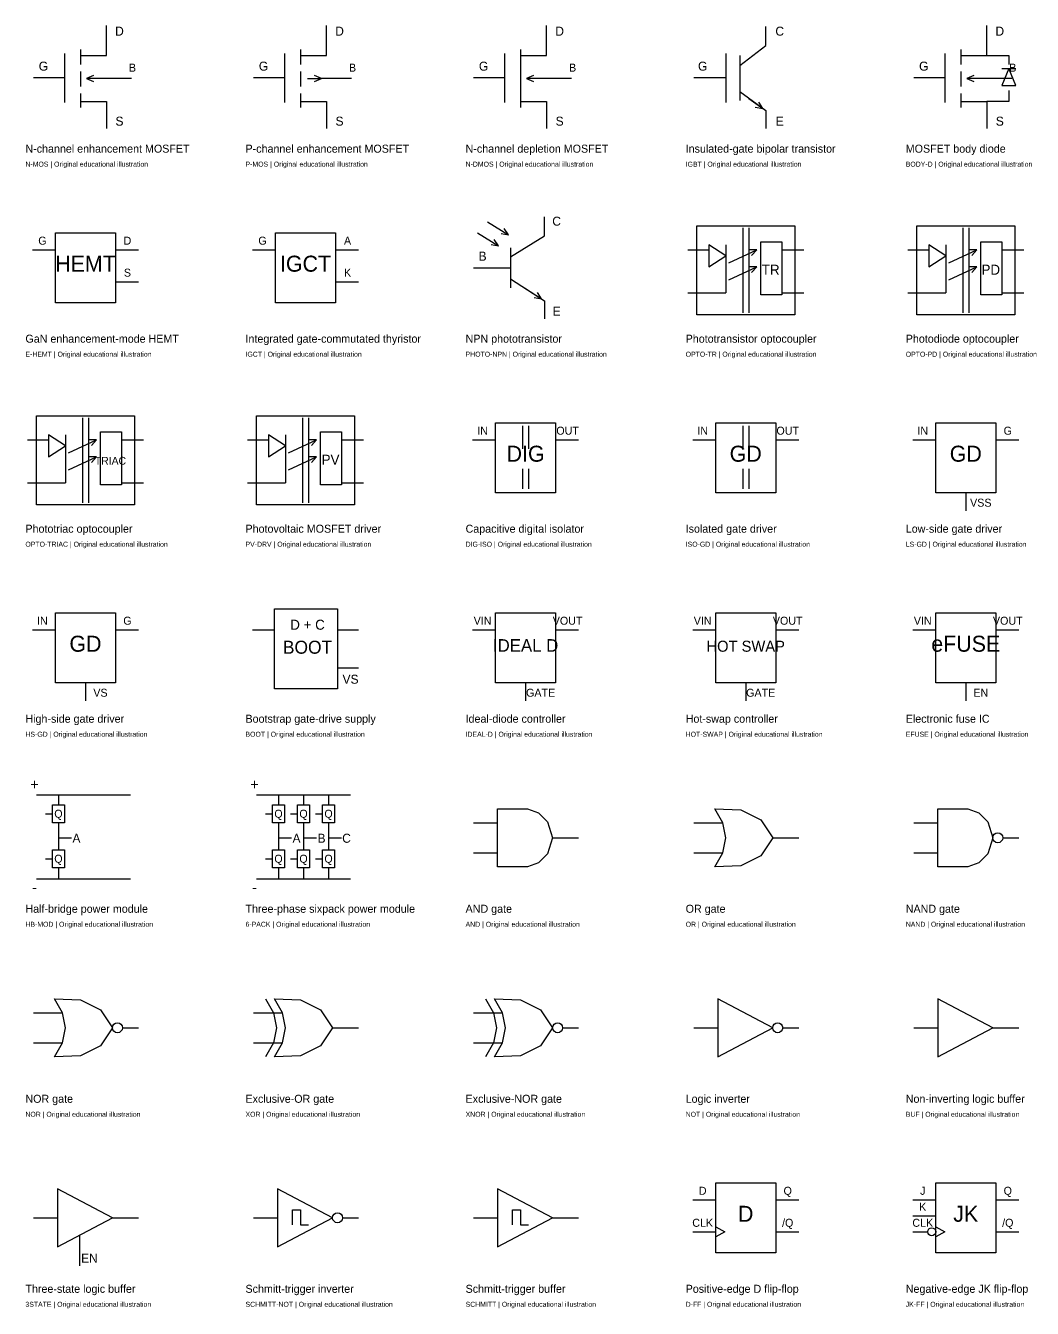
# Model space of a CAD drawing. Extents: x -25 to 1140, y -41451 to 113.
# Drawn here: x 0 to 1007, y -38791 to -37508 of the extents above; entities that cross this region are included whole.
import ezdxf
from ezdxf.enums import TextEntityAlignment as Align

# ---------------------------------------------------------------- set-up
doc = ezdxf.new("R2010")
doc.units = 0
doc.layers.add('REFERENCE', color=7, linetype='CONTINUOUS')

# ---------------------------------------------------------------- blocks, each defined once
blk = doc.blocks.new('REF_N_CHANNEL_ENHANCEMENT_MOSFET')
at = {"layer": 'REFERENCE'}
for p, q in [((81, 82), (81, 112)), ((39, 84), (39, 35)), ((55, 88), (55, 73)), ((55, 82), (81, 82)), ((55, 66), (55, 51)), ((8, 60), (39, 60)), ((68, 62), (61, 59)), ((77, 59), (61, 59)), ((61, 59), (68, 56)), ((106, 59), (73, 59)), ((55, 44), (55, 30)), ((55, 36), (81, 36)), ((81, 36), (81, 9))]:
    blk.add_line(p, q, dxfattribs=at)
for s, height, p in [('D', 9, (94, 102)), ('G', 9, (18, 67)), ('B', 8, (107, 66)), ('S', 9, (94, 12))]:
    blk.add_text(s, height=height, dxfattribs=at).set_placement(p, align=Align.CENTER)
blk = doc.blocks.new('REF_P_CHANNEL_ENHANCEMENT_MOSFET')
at = {"layer": 'REFERENCE'}
for p, q in [((81, 82), (81, 112)), ((39, 84), (39, 35)), ((55, 88), (55, 73)), ((55, 82), (81, 82)), ((55, 66), (55, 51)), ((8, 60), (39, 60)), ((62, 59), (76, 59)), ((76, 59), (69, 62)), ((69, 56), (76, 59)), ((106, 59), (73, 59)), ((55, 44), (55, 30)), ((55, 36), (81, 36)), ((81, 36), (81, 9))]:
    blk.add_line(p, q, dxfattribs=at)
for s, height, p in [('D', 9, (94, 102)), ('G', 9, (18, 67)), ('B', 8, (107, 66)), ('S', 9, (94, 12))]:
    blk.add_text(s, height=height, dxfattribs=at).set_placement(p, align=Align.CENTER)
blk = doc.blocks.new('REF_N_CHANNEL_DEPLETION_MOSFET')
at = {"layer": 'REFERENCE'}
for p, q in [((81, 82), (81, 112)), ((39, 84), (39, 35)), ((55, 88), (55, 30)), ((55, 82), (81, 82)), ((8, 60), (39, 60)), ((68, 62), (61, 59)), ((77, 59), (61, 59)), ((61, 59), (68, 56)), ((106, 59), (73, 59)), ((55, 36), (81, 36)), ((81, 36), (81, 9))]:
    blk.add_line(p, q, dxfattribs=at)
for s, height, p in [('D', 9, (94, 102)), ('G', 9, (18, 67)), ('B', 8, (107, 66)), ('S', 9, (94, 12))]:
    blk.add_text(s, height=height, dxfattribs=at).set_placement(p, align=Align.CENTER)
blk = doc.blocks.new('REF_INSULATED_GATE_BIPOLAR_TRANSISTOR')
at = {"layer": 'REFERENCE'}
for p, q in [((80, 92), (80, 111)), ((54, 72), (80, 92)), ((40, 84), (40, 35)), ((54, 82), (54, 37)), ((8, 60), (40, 60)), ((54, 46), (80, 27)), ((63, 39), (77, 29)), ((69.6, 30.6), (77, 29)), ((77, 29), (73, 35.5)), ((80, 27), (80, 9))]:
    blk.add_line(p, q, dxfattribs=at)
for s, p in [('C', (94, 102)), ('G', (17, 67)), ('E', (94, 12))]:
    blk.add_text(s, height=9, dxfattribs=at).set_placement(p, align=Align.CENTER)
blk = doc.blocks.new('REF_MOSFET_BODY_DIODE')
at = {"layer": 'REFERENCE'}
for p, q in [((81, 82), (81, 112)), ((39, 84), (39, 35)), ((55, 88), (55, 73)), ((55, 82), (81, 82)), ((81, 82), (103, 82)), ((103, 82), (103, 73)), ((55, 66), (55, 51)), ((103, 69), (96, 52)), ((96, 69), (110, 69)), ((110, 52), (103, 69)), ((8, 60), (39, 60)), ((68, 62), (61, 59)), ((77, 59), (61, 59)), ((61, 59), (68, 56)), ((106, 59), (73, 59)), ((96, 52), (110, 52)), ((55, 44), (55, 30)), ((103, 47), (103, 36)), ((55, 36), (81, 36)), ((81, 36), (81, 9)), ((103, 36), (81, 36))]:
    blk.add_line(p, q, dxfattribs=at)
for s, height, p in [('D', 9, (94, 102)), ('G', 9, (18, 67)), ('B', 8, (107, 66)), ('S', 9, (94, 12))]:
    blk.add_text(s, height=height, dxfattribs=at).set_placement(p, align=Align.CENTER)
blk = doc.blocks.new('REF_GAN_ENHANCEMENT_HEMT')
at = {"layer": 'REFERENCE'}
for p, q in [((30, 95), (90, 95)), ((30, 25), (30, 95)), ((90, 95), (90, 25)), ((7, 78), (30, 78)), ((90, 78), (113, 78)), ((90, 46), (113, 46)), ((90, 25), (30, 25))]:
    blk.add_line(p, q, dxfattribs=at)
for s, height, p in [('G', 8, (17, 83)), ('D', 8, (102, 83)), ('HEMT', 16, (60, 56)), ('S', 8, (102, 51))]:
    blk.add_text(s, height=height, dxfattribs=at).set_placement(p, align=Align.CENTER)
blk = doc.blocks.new('REF_INTEGRATED_GATE_COMMUTATED_THYRISTOR')
at = {"layer": 'REFERENCE'}
for p, q in [((30, 95), (90, 95)), ((30, 25), (30, 95)), ((90, 95), (90, 25)), ((7, 78), (30, 78)), ((90, 78), (113, 78)), ((90, 46), (113, 46)), ((90, 25), (30, 25))]:
    blk.add_line(p, q, dxfattribs=at)
for s, height, p in [('G', 8, (17, 83)), ('A', 8, (102, 83)), ('IGCT', 16, (60, 56)), ('K', 8, (102, 51))]:
    blk.add_text(s, height=height, dxfattribs=at).set_placement(p, align=Align.CENTER)
blk = doc.blocks.new('REF_NPN_PHOTOTRANSISTOR')
at = {"layer": 'REFERENCE'}
for p, q in [((22, 106), (43, 93)), ((79, 92), (79, 111)), ((12, 95), (33, 82)), ((35.5, 94.1), (43, 93)), ((43, 93), (38.6, 99.2)), ((45, 71), (79, 92)), ((25.5, 83.1), (33, 82)), ((33, 82), (28.6, 88.2)), ((45, 80), (45, 40)), ((8, 60), (45, 60)), ((45, 49), (79, 27)), ((59, 40), (76, 29)), ((68.5, 30.3), (76, 29)), ((76, 29), (71.8, 35.3)), ((79, 27), (79, 9))]:
    blk.add_line(p, q, dxfattribs=at)
for s, p in [('C', (91, 102)), ('B', (17, 67)), ('E', (91, 12))]:
    blk.add_text(s, height=9, dxfattribs=at).set_placement(p, align=Align.CENTER)
blk = doc.blocks.new('REF_PHOTOTRANSISTOR_OPTOCOUPLER')
at = {"layer": 'REFERENCE'}
for p, q in [((11, 102), (109, 102)), ((11, 13), (11, 102)), ((57, 100), (57, 15)), ((63, 100), (63, 15)), ((109, 102), (109, 13)), ((2, 78), (20, 78)), ((20, 78), (23, 78)), ((23, 83), (23, 61)), ((40, 72), (23, 83)), ((40, 83), (40, 61)), ((43, 65), (71, 78)), ((71, 78), (63.4, 77.8)), ((65.9, 72.3), (71, 78)), ((75, 86), (96, 86)), ((75, 33), (75, 86)), ((96, 86), (96, 33)), ((96, 78), (118, 78)), ((23, 61), (40, 72)), ((40, 61), (40, 35)), ((43, 48), (71, 61)), ((71, 61), (63.4, 60.8)), ((65.9, 55.3), (71, 61)), ((2, 35), (20, 35)), ((2, 35), (40, 35)), ((96, 33), (75, 33)), ((96, 35), (118, 35)), ((109, 13), (11, 13))]:
    blk.add_line(p, q, dxfattribs=at)
blk.add_text('TR', height=10, dxfattribs=at).set_placement((85, 53), align=Align.CENTER)
blk = doc.blocks.new('REF_PHOTODIODE_OPTOCOUPLER')
at = {"layer": 'REFERENCE'}
for p, q in [((11, 102), (109, 102)), ((11, 13), (11, 102)), ((57, 100), (57, 15)), ((63, 100), (63, 15)), ((109, 102), (109, 13)), ((2, 78), (20, 78)), ((20, 78), (23, 78)), ((23, 83), (23, 61)), ((40, 72), (23, 83)), ((40, 83), (40, 61)), ((43, 65), (71, 78)), ((71, 78), (63.4, 77.8)), ((65.9, 72.3), (71, 78)), ((75, 86), (96, 86)), ((75, 33), (75, 86)), ((96, 86), (96, 33)), ((96, 78), (118, 78)), ((23, 61), (40, 72)), ((40, 61), (40, 35)), ((43, 48), (71, 61)), ((71, 61), (63.4, 60.8)), ((65.9, 55.3), (71, 61)), ((2, 35), (20, 35)), ((2, 35), (40, 35)), ((96, 33), (75, 33)), ((96, 35), (118, 35)), ((109, 13), (11, 13))]:
    blk.add_line(p, q, dxfattribs=at)
blk.add_text('PD', height=10, dxfattribs=at).set_placement((85, 53), align=Align.CENTER)
blk = doc.blocks.new('REF_PHOTOTRIAC_OPTOCOUPLER')
at = {"layer": 'REFERENCE'}
for p, q in [((11, 102), (109, 102)), ((11, 13), (11, 102)), ((57, 100), (57, 15)), ((63, 100), (63, 15)), ((109, 102), (109, 13)), ((2, 78), (20, 78)), ((20, 78), (23, 78)), ((23, 83), (23, 61)), ((40, 72), (23, 83)), ((40, 83), (40, 61)), ((43, 65), (71, 78)), ((71, 78), (63.4, 77.8)), ((65.9, 72.3), (71, 78)), ((75, 86), (96, 86)), ((75, 33), (75, 86)), ((96, 86), (96, 33)), ((96, 78), (118, 78)), ((23, 61), (40, 72)), ((40, 61), (40, 35)), ((43, 48), (71, 61)), ((71, 61), (63.4, 60.8)), ((65.9, 55.3), (71, 61)), ((2, 35), (20, 35)), ((2, 35), (40, 35)), ((96, 33), (75, 33)), ((96, 35), (118, 35)), ((109, 13), (11, 13))]:
    blk.add_line(p, q, dxfattribs=at)
blk.add_text('TRIAC', height=7.8, dxfattribs=at).set_placement((85, 53), align=Align.CENTER)
blk = doc.blocks.new('REF_PHOTOVOLTAIC_MOSFET_DRIVER')
at = {"layer": 'REFERENCE'}
for p, q in [((11, 102), (109, 102)), ((11, 13), (11, 102)), ((57, 100), (57, 15)), ((63, 100), (63, 15)), ((109, 102), (109, 13)), ((2, 78), (20, 78)), ((20, 78), (23, 78)), ((23, 83), (23, 61)), ((40, 72), (23, 83)), ((40, 83), (40, 61)), ((43, 65), (71, 78)), ((71, 78), (63.4, 77.8)), ((65.9, 72.3), (71, 78)), ((75, 86), (96, 86)), ((75, 33), (75, 86)), ((96, 86), (96, 33)), ((96, 78), (118, 78)), ((23, 61), (40, 72)), ((40, 61), (40, 35)), ((43, 48), (71, 61)), ((71, 61), (63.4, 60.8)), ((65.9, 55.3), (71, 61)), ((2, 35), (20, 35)), ((2, 35), (40, 35)), ((96, 33), (75, 33)), ((96, 35), (118, 35)), ((109, 13), (11, 13))]:
    blk.add_line(p, q, dxfattribs=at)
blk.add_text('PV', height=10, dxfattribs=at).set_placement((85, 53), align=Align.CENTER)
blk = doc.blocks.new('REF_CAPACITIVE_DIGITAL_ISOLATOR')
at = {"layer": 'REFERENCE'}
for p, q in [((30, 95), (90, 95)), ((30, 25), (30, 95)), ((57, 92), (57, 69)), ((63, 92), (63, 69)), ((90, 95), (90, 25)), ((7, 78), (30, 78)), ((90, 78), (113, 78)), ((57, 49), (57, 29)), ((63, 49), (63, 29)), ((90, 25), (30, 25))]:
    blk.add_line(p, q, dxfattribs=at)
for s, height, p in [('IN', 8, (17, 83)), ('OUT', 8, (102, 83)), ('DIG', 16, (60, 56))]:
    blk.add_text(s, height=height, dxfattribs=at).set_placement(p, align=Align.CENTER)
blk = doc.blocks.new('REF_ISOLATED_GATE_DRIVER')
at = {"layer": 'REFERENCE'}
for p, q in [((30, 95), (90, 95)), ((30, 25), (30, 95)), ((57, 92), (57, 69)), ((63, 92), (63, 69)), ((90, 95), (90, 25)), ((7, 78), (30, 78)), ((90, 78), (113, 78)), ((57, 49), (57, 29)), ((63, 49), (63, 29)), ((90, 25), (30, 25))]:
    blk.add_line(p, q, dxfattribs=at)
for s, height, p in [('IN', 8, (17, 83)), ('OUT', 8, (102, 83)), ('GD', 16, (60, 56))]:
    blk.add_text(s, height=height, dxfattribs=at).set_placement(p, align=Align.CENTER)
blk = doc.blocks.new('REF_LOW_SIDE_GATE_DRIVER')
at = {"layer": 'REFERENCE'}
for p, q in [((30, 95), (90, 95)), ((30, 25), (30, 95)), ((90, 95), (90, 25)), ((7, 78), (30, 78)), ((90, 78), (113, 78)), ((90, 25), (30, 25)), ((60, 25), (60, 7))]:
    blk.add_line(p, q, dxfattribs=at)
for s, height, p in [('IN', 8, (17, 83)), ('G', 8, (102, 83)), ('GD', 16, (60, 56)), ('VSS', 8, (75, 11))]:
    blk.add_text(s, height=height, dxfattribs=at).set_placement(p, align=Align.CENTER)
blk = doc.blocks.new('REF_HIGH_SIDE_GATE_DRIVER')
at = {"layer": 'REFERENCE'}
for p, q in [((30, 95), (90, 95)), ((30, 25), (30, 95)), ((90, 95), (90, 25)), ((7, 78), (30, 78)), ((90, 78), (113, 78)), ((90, 25), (30, 25)), ((60, 25), (60, 7))]:
    blk.add_line(p, q, dxfattribs=at)
for s, height, p in [('IN', 8, (17, 83)), ('G', 8, (102, 83)), ('GD', 16, (60, 56)), ('VS', 8, (75, 11))]:
    blk.add_text(s, height=height, dxfattribs=at).set_placement(p, align=Align.CENTER)
blk = doc.blocks.new('REF_BOOTSTRAP_GATE_SUPPLY')
at = {"layer": 'REFERENCE'}
for p, q in [((29, 99), (92, 99)), ((29, 19), (29, 99)), ((92, 99), (92, 19)), ((7, 78), (29, 78)), ((92, 78), (113, 78)), ((92, 40), (113, 40)), ((92, 19), (29, 19))]:
    blk.add_line(p, q, dxfattribs=at)
for s, height, p in [('D + C', 10, (62, 78)), ('BOOT', 13, (62, 54)), ('VS', 9, (105, 24))]:
    blk.add_text(s, height=height, dxfattribs=at).set_placement(p, align=Align.CENTER)
blk = doc.blocks.new('REF_IDEAL_DIODE_CONTROLLER')
at = {"layer": 'REFERENCE'}
for p, q in [((30, 95), (90, 95)), ((30, 25), (30, 95)), ((90, 95), (90, 25)), ((7, 78), (30, 78)), ((90, 78), (113, 78)), ((90, 25), (30, 25)), ((60, 25), (60, 7))]:
    blk.add_line(p, q, dxfattribs=at)
for s, height, p in [('VIN', 8, (17, 83)), ('VOUT', 8, (102, 83)), ('IDEAL D', 12.57, (60, 56)), ('GATE', 8, (75, 11))]:
    blk.add_text(s, height=height, dxfattribs=at).set_placement(p, align=Align.CENTER)
blk = doc.blocks.new('REF_HOT_SWAP_CONTROLLER')
at = {"layer": 'REFERENCE'}
for p, q in [((30, 95), (90, 95)), ((30, 25), (30, 95)), ((90, 95), (90, 25)), ((7, 78), (30, 78)), ((90, 78), (113, 78)), ((90, 25), (30, 25)), ((60, 25), (60, 7))]:
    blk.add_line(p, q, dxfattribs=at)
for s, height, p in [('VIN', 8, (17, 83)), ('VOUT', 8, (102, 83)), ('HOT SWAP', 11, (60, 56)), ('GATE', 8, (75, 11))]:
    blk.add_text(s, height=height, dxfattribs=at).set_placement(p, align=Align.CENTER)
blk = doc.blocks.new('REF_ELECTRONIC_FUSE_IC')
at = {"layer": 'REFERENCE'}
for p, q in [((30, 95), (90, 95)), ((30, 25), (30, 95)), ((90, 95), (90, 25)), ((7, 78), (30, 78)), ((90, 78), (113, 78)), ((90, 25), (30, 25)), ((60, 25), (60, 7))]:
    blk.add_line(p, q, dxfattribs=at)
for s, height, p in [('VIN', 8, (17, 83)), ('VOUT', 8, (102, 83)), ('eFUSE', 16, (60, 56)), ('EN', 8, (75, 11))]:
    blk.add_text(s, height=height, dxfattribs=at).set_placement(p, align=Align.CENTER)
blk = doc.blocks.new('REF_HALF_BRIDGE_POWER_MODULE')
at = {"layer": 'REFERENCE'}
for p, q in [((11, 103), (105, 103)), ((33, 103), (33, 93)), ((27, 93), (39, 93)), ((27, 75), (27, 93)), ((39, 93), (39, 75)), ((20, 84), (27, 84)), ((39, 75), (27, 75)), ((33, 75), (33, 48)), ((33, 60), (46, 60)), ((20, 39), (27, 39)), ((27, 48), (39, 48)), ((27, 30), (27, 48)), ((39, 48), (39, 30)), ((39, 30), (27, 30)), ((33, 30), (33, 19)), ((11, 19), (105, 19))]:
    blk.add_line(p, q, dxfattribs=at)
for s, height, p in [('+', 11, (9, 108)), ('Q', 8, (33, 80)), ('A', 9, (51, 55)), ('Q', 8, (33, 35)), ('-', 11, (9, 5))]:
    blk.add_text(s, height=height, dxfattribs=at).set_placement(p, align=Align.CENTER)
blk = doc.blocks.new('REF_THREE_PHASE_SIXPACK_POWER_MODULE')
at = {"layer": 'REFERENCE'}
for p, q in [((11, 103), (105, 103)), ((33, 103), (33, 93)), ((58, 103), (58, 93)), ((83, 103), (83, 93)), ((27, 93), (39, 93)), ((27, 75), (27, 93)), ((39, 93), (39, 75)), ((52, 93), (64, 93)), ((52, 75), (52, 93)), ((64, 93), (64, 75)), ((77, 93), (89, 93)), ((77, 75), (77, 93)), ((89, 93), (89, 75)), ((20, 84), (27, 84)), ((45, 84), (52, 84)), ((70, 84), (77, 84)), ((39, 75), (27, 75)), ((33, 75), (33, 48)), ((64, 75), (52, 75)), ((58, 75), (58, 48)), ((89, 75), (77, 75)), ((83, 75), (83, 48)), ((33, 60), (46, 60)), ((58, 60), (71, 60)), ((83, 60), (96, 60)), ((20, 39), (27, 39)), ((27, 48), (39, 48)), ((27, 30), (27, 48)), ((39, 48), (39, 30)), ((45, 39), (52, 39)), ((52, 48), (64, 48)), ((52, 30), (52, 48)), ((64, 48), (64, 30)), ((70, 39), (77, 39)), ((77, 48), (89, 48)), ((77, 30), (77, 48)), ((89, 48), (89, 30)), ((39, 30), (27, 30)), ((33, 30), (33, 19)), ((64, 30), (52, 30)), ((58, 30), (58, 19)), ((89, 30), (77, 30)), ((83, 30), (83, 19)), ((11, 19), (105, 19))]:
    blk.add_line(p, q, dxfattribs=at)
for s, height, p in [('+', 11, (9, 108)), ('Q', 8, (33, 80)), ('Q', 8, (58, 80)), ('Q', 8, (83, 80)), ('C', 9, (101, 55)), ('A', 9, (51, 55)), ('B', 9, (76, 55)), ('Q', 8, (33, 35)), ('Q', 8, (58, 35)), ('Q', 8, (83, 35)), ('-', 11, (9, 5))]:
    blk.add_text(s, height=height, dxfattribs=at).set_placement(p, align=Align.CENTER)
blk = doc.blocks.new('REF_LOGIC_AND_GATE')
at = {"layer": 'REFERENCE'}
for p, q in [((32, 89), (62, 89)), ((32, 31), (32, 89)), ((62, 89), (73, 85)), ((73, 85), (82, 76)), ((8, 75), (32, 75)), ((82, 76), (87, 60)), ((87, 60), (82, 44)), ((87, 60), (113, 60)), ((8, 45), (32, 45)), ((82, 44), (73, 35)), ((62, 31), (32, 31)), ((73, 35), (62, 31))]:
    blk.add_line(p, q, dxfattribs=at)
blk = doc.blocks.new('REF_LOGIC_OR_GATE')
at = {"layer": 'REFERENCE'}
for p, q in [((29, 89), (55, 88)), ((37, 75), (29, 89)), ((55, 88), (75, 78)), ((75, 78), (87, 60)), ((8, 75), (37, 75)), ((40, 60), (37, 75)), ((37, 45), (40, 60)), ((87, 60), (75, 42)), ((87, 60), (113, 60)), ((8, 45), (37, 45)), ((29, 31), (37, 45)), ((75, 42), (55, 32)), ((55, 32), (29, 31))]:
    blk.add_line(p, q, dxfattribs=at)
blk = doc.blocks.new('REF_LOGIC_NAND_GATE')
at = {"layer": 'REFERENCE'}
for p, q in [((32, 89), (62, 89)), ((32, 31), (32, 89)), ((62, 89), (73, 85)), ((73, 85), (82, 76)), ((8, 75), (32, 75)), ((82, 76), (87, 60)), ((87, 60), (82, 44)), ((97, 60), (113, 60)), ((8, 45), (32, 45)), ((82, 44), (73, 35)), ((62, 31), (32, 31)), ((73, 35), (62, 31))]:
    blk.add_line(p, q, dxfattribs=at)
blk.add_circle((92, 60), 5, dxfattribs=at)
blk = doc.blocks.new('REF_LOGIC_NOR_GATE')
at = {"layer": 'REFERENCE'}
for p, q in [((29, 89), (55, 88)), ((37, 75), (29, 89)), ((55, 88), (75, 78)), ((75, 78), (87, 60)), ((8, 75), (37, 75)), ((40, 60), (37, 75)), ((37, 45), (40, 60)), ((87, 60), (75, 42)), ((97, 60), (113, 60)), ((8, 45), (37, 45)), ((29, 31), (37, 45)), ((75, 42), (55, 32)), ((55, 32), (29, 31))]:
    blk.add_line(p, q, dxfattribs=at)
blk.add_circle((92, 60), 5, dxfattribs=at)
blk = doc.blocks.new('REF_LOGIC_XOR_GATE')
at = {"layer": 'REFERENCE'}
for p, q in [((20, 89), (28, 75)), ((29, 89), (55, 88)), ((37, 75), (29, 89)), ((55, 88), (75, 78)), ((75, 78), (87, 60)), ((8, 75), (37, 75)), ((28, 75), (31, 60)), ((40, 60), (37, 75)), ((31, 60), (28, 45)), ((37, 45), (40, 60)), ((87, 60), (75, 42)), ((87, 60), (113, 60)), ((8, 45), (37, 45)), ((28, 45), (20, 31)), ((29, 31), (37, 45)), ((75, 42), (55, 32)), ((55, 32), (29, 31))]:
    blk.add_line(p, q, dxfattribs=at)
blk = doc.blocks.new('REF_LOGIC_XNOR_GATE')
at = {"layer": 'REFERENCE'}
for p, q in [((20, 89), (28, 75)), ((29, 89), (55, 88)), ((37, 75), (29, 89)), ((55, 88), (75, 78)), ((75, 78), (87, 60)), ((8, 75), (37, 75)), ((28, 75), (31, 60)), ((40, 60), (37, 75)), ((31, 60), (28, 45)), ((37, 45), (40, 60)), ((87, 60), (75, 42)), ((97, 60), (113, 60)), ((8, 45), (37, 45)), ((28, 45), (20, 31)), ((29, 31), (37, 45)), ((75, 42), (55, 32)), ((55, 32), (29, 31))]:
    blk.add_line(p, q, dxfattribs=at)
blk.add_circle((92, 60), 5, dxfattribs=at)
blk = doc.blocks.new('REF_LOGIC_INVERTER')
at = {"layer": 'REFERENCE'}
for p, q in [((32, 89), (32, 31)), ((87, 60), (32, 89)), ((8, 60), (32, 60)), ((32, 31), (87, 60)), ((97, 60), (113, 60))]:
    blk.add_line(p, q, dxfattribs=at)
blk.add_circle((92, 60), 5, dxfattribs=at)
blk = doc.blocks.new('REF_LOGIC_BUFFER')
at = {"layer": 'REFERENCE'}
for p, q in [((32, 89), (32, 31)), ((87, 60), (32, 89)), ((8, 60), (32, 60)), ((32, 31), (87, 60)), ((87, 60), (113, 60))]:
    blk.add_line(p, q, dxfattribs=at)
blk = doc.blocks.new('REF_LOGIC_THREE_STATE_BUFFER')
at = {"layer": 'REFERENCE'}
for p, q in [((32, 89), (32, 31)), ((87, 60), (32, 89)), ((8, 60), (32, 60)), ((32, 31), (87, 60)), ((87, 60), (113, 60)), ((54, 42), (54, 12))]:
    blk.add_line(p, q, dxfattribs=at)
blk.add_text('EN', height=9, dxfattribs=at).set_placement((64, 15), align=Align.CENTER)
blk = doc.blocks.new('REF_SCHMITT_TRIGGER_INVERTER')
at = {"layer": 'REFERENCE'}
for p, q in [((32, 89), (32, 31)), ((87, 60), (32, 89)), ((47, 53), (47, 68)), ((47, 68), (55, 68)), ((55, 68), (55, 53)), ((8, 60), (32, 60)), ((32, 31), (87, 60)), ((55, 53), (63, 53)), ((97, 60), (113, 60))]:
    blk.add_line(p, q, dxfattribs=at)
blk.add_circle((92, 60), 5, dxfattribs=at)
blk = doc.blocks.new('REF_SCHMITT_TRIGGER_BUFFER')
at = {"layer": 'REFERENCE'}
for p, q in [((32, 89), (32, 31)), ((87, 60), (32, 89)), ((47, 53), (47, 68)), ((47, 68), (55, 68)), ((55, 68), (55, 53)), ((8, 60), (32, 60)), ((32, 31), (87, 60)), ((55, 53), (63, 53)), ((87, 60), (113, 60))]:
    blk.add_line(p, q, dxfattribs=at)
blk = doc.blocks.new('REF_POSITIVE_EDGE_D_FLIP_FLOP')
at = {"layer": 'REFERENCE'}
for p, q in [((30, 95), (90, 95)), ((30, 25), (30, 95)), ((90, 95), (90, 25)), ((7, 78), (30, 78)), ((90, 78), (113, 78)), ((7, 46), (30, 46)), ((30, 51), (39, 46)), ((39, 46), (30, 41)), ((90, 46), (113, 46)), ((90, 25), (30, 25))]:
    blk.add_line(p, q, dxfattribs=at)
for s, height, p in [('D', 8, (17, 83)), ('Q', 8, (102, 83)), ('D', 16, (60, 56)), ('CLK', 8, (17, 51)), ('/Q', 8, (102, 51))]:
    blk.add_text(s, height=height, dxfattribs=at).set_placement(p, align=Align.CENTER)
blk = doc.blocks.new('REF_NEGATIVE_EDGE_JK_FLIP_FLOP')
at = {"layer": 'REFERENCE'}
for p, q in [((30, 95), (90, 95)), ((30, 25), (30, 95)), ((90, 95), (90, 25)), ((7, 78), (30, 78)), ((90, 78), (113, 78)), ((7, 62), (30, 62)), ((7, 46), (22, 46)), ((30, 51), (39, 46)), ((39, 46), (30, 41)), ((90, 46), (113, 46)), ((90, 25), (30, 25))]:
    blk.add_line(p, q, dxfattribs=at)
blk.add_circle((26, 46), 4, dxfattribs=at)
for s, height, p in [('J', 8, (17, 83)), ('Q', 8, (102, 83)), ('K', 8, (17, 67)), ('JK', 16, (60, 56)), ('CLK', 8, (17, 51)), ('/Q', 8, (102, 51))]:
    blk.add_text(s, height=height, dxfattribs=at).set_placement(p, align=Align.CENTER)

msp = doc.modelspace()

# ---------------------------------------------------------------- block references
at = {"layer": 'REFERENCE'}
for name, p in [('REF_N_CHANNEL_ENHANCEMENT_MOSFET', (0, -37620)), ('REF_P_CHANNEL_ENHANCEMENT_MOSFET', (220, -37620)), ('REF_N_CHANNEL_DEPLETION_MOSFET', (440, -37620)), ('REF_INSULATED_GATE_BIPOLAR_TRANSISTOR', (660, -37620)), ('REF_MOSFET_BODY_DIODE', (880, -37620)), ('REF_NPN_PHOTOTRANSISTOR', (440, -37810)), ('REF_GAN_ENHANCEMENT_HEMT', (0, -37810)), ('REF_INTEGRATED_GATE_COMMUTATED_THYRISTOR', (220, -37810)), ('REF_PHOTOTRANSISTOR_OPTOCOUPLER', (660, -37810)), ('REF_PHOTODIODE_OPTOCOUPLER', (880, -37810)), ('REF_PHOTOTRIAC_OPTOCOUPLER', (0, -38000)), ('REF_PHOTOVOLTAIC_MOSFET_DRIVER', (220, -38000)), ('REF_CAPACITIVE_DIGITAL_ISOLATOR', (440, -38000)), ('REF_ISOLATED_GATE_DRIVER', (660, -38000)), ('REF_LOW_SIDE_GATE_DRIVER', (880, -38000)), ('REF_BOOTSTRAP_GATE_SUPPLY', (220, -38190)), ('REF_HIGH_SIDE_GATE_DRIVER', (0, -38190)), ('REF_IDEAL_DIODE_CONTROLLER', (440, -38190)), ('REF_HOT_SWAP_CONTROLLER', (660, -38190)), ('REF_ELECTRONIC_FUSE_IC', (880, -38190)), ('REF_HALF_BRIDGE_POWER_MODULE', (0, -38380)), ('REF_THREE_PHASE_SIXPACK_POWER_MODULE', (220, -38380)), ('REF_LOGIC_AND_GATE', (440, -38380)), ('REF_LOGIC_OR_GATE', (660, -38380)), ('REF_LOGIC_NAND_GATE', (880, -38380)), ('REF_LOGIC_NOR_GATE', (0, -38570)), ('REF_LOGIC_XOR_GATE', (220, -38570)), ('REF_LOGIC_XNOR_GATE', (440, -38570)), ('REF_LOGIC_INVERTER', (660, -38570)), ('REF_LOGIC_BUFFER', (880, -38570)), ('REF_POSITIVE_EDGE_D_FLIP_FLOP', (660, -38760)), ('REF_NEGATIVE_EDGE_JK_FLIP_FLOP', (880, -38760)), ('REF_LOGIC_THREE_STATE_BUFFER', (0, -38760)), ('REF_SCHMITT_TRIGGER_INVERTER', (220, -38760)), ('REF_SCHMITT_TRIGGER_BUFFER', (440, -38760))]:
    msp.add_blockref(name, p, dxfattribs=at)

# ---------------------------------------------------------------- texts
for s, height, p in [('N-channel enhancement MOSFET', 8, (0, -37635)), ('P-channel enhancement MOSFET', 8, (220, -37635)), ('N-channel depletion MOSFET', 8, (440, -37635)), ('Insulated-gate bipolar transistor', 8, (660, -37635)), ('MOSFET body diode', 8, (880, -37635)), ('N-MOS | Original educational illustration', 5, (0, -37649)), ('P-MOS | Original educational illustration', 5, (220, -37649)), ('N-DMOS | Original educational illustration', 5, (440, -37649)), ('IGBT | Original educational illustration', 5, (660, -37649)), ('BODY-D | Original educational illustration', 5, (880, -37649)), ('GaN enhancement-mode HEMT', 8, (0, -37825)), ('Integrated gate-commutated thyristor', 8, (220, -37825)), ('NPN phototransistor', 8, (440, -37825)), ('Phototransistor optocoupler', 8, (660, -37825)), ('Photodiode optocoupler', 8, (880, -37825)), ('E-HEMT | Original educational illustration', 5, (0, -37839)), ('IGCT | Original educational illustration', 5, (220, -37839)), ('PHOTO-NPN | Original educational illustration', 5, (440, -37839)), ('OPTO-TR | Original educational illustration', 5, (660, -37839)), ('OPTO-PD | Original educational illustration', 5, (880, -37839)), ('Phototriac optocoupler', 8, (0, -38015)), ('Photovoltaic MOSFET driver', 8, (220, -38015)), ('Capacitive digital isolator', 8, (440, -38015)), ('Isolated gate driver', 8, (660, -38015)), ('Low-side gate driver', 8, (880, -38015)), ('OPTO-TRIAC | Original educational illustration', 5, (0, -38029)), ('PV-DRV | Original educational illustration', 5, (220, -38029)), ('DIG-ISO | Original educational illustration', 5, (440, -38029)), ('ISO-GD | Original educational illustration', 5, (660, -38029)), ('LS-GD | Original educational illustration', 5, (880, -38029)), ('High-side gate driver', 8, (0, -38205)), ('Bootstrap gate-drive supply', 8, (220, -38205)), ('Ideal-diode controller', 8, (440, -38205)), ('Hot-swap controller', 8, (660, -38205)), ('Electronic fuse IC', 8, (880, -38205)), ('HS-GD | Original educational illustration', 5, (0, -38219)), ('BOOT | Original educational illustration', 5, (220, -38219)), ('IDEAL-D | Original educational illustration', 5, (440, -38219)), ('HOT-SWAP | Original educational illustration', 5, (660, -38219)), ('EFUSE | Original educational illustration', 5, (880, -38219)), ('Half-bridge power module', 8, (0, -38395)), ('Three-phase sixpack power module', 8, (220, -38395)), ('AND gate', 8, (440, -38395)), ('OR gate', 8, (660, -38395)), ('NAND gate', 8, (880, -38395)), ('HB-MOD | Original educational illustration', 5, (0, -38409)), ('6-PACK | Original educational illustration', 5, (220, -38409)), ('AND | Original educational illustration', 5, (440, -38409)), ('OR | Original educational illustration', 5, (660, -38409)), ('NAND | Original educational illustration', 5, (880, -38409)), ('NOR gate', 8, (0, -38585)), ('Exclusive-OR gate', 8, (220, -38585)), ('Exclusive-NOR gate', 8, (440, -38585)), ('Logic inverter', 8, (660, -38585)), ('Non-inverting logic buffer', 8, (880, -38585)), ('NOR | Original educational illustration', 5, (0, -38599)), ('XOR | Original educational illustration', 5, (220, -38599)), ('XNOR | Original educational illustration', 5, (440, -38599)), ('NOT | Original educational illustration', 5, (660, -38599)), ('BUF | Original educational illustration', 5, (880, -38599)), ('Three-state logic buffer', 8, (0, -38775)), ('Schmitt-trigger inverter', 8, (220, -38775)), ('Schmitt-trigger buffer', 8, (440, -38775)), ('Positive-edge D flip-flop', 8, (660, -38775)), ('Negative-edge JK flip-flop', 8, (880, -38775)), ('3STATE | Original educational illustration', 5, (0, -38789)), ('SCHMITT-NOT | Original educational illustration', 5, (220, -38789)), ('SCHMITT | Original educational illustration', 5, (440, -38789)), ('D-FF | Original educational illustration', 5, (660, -38789)), ('JK-FF | Original educational illustration', 5, (880, -38789))]:
    msp.add_text(s, height=height, dxfattribs=at).set_placement(p)

doc.saveas('drawing.dxf')
